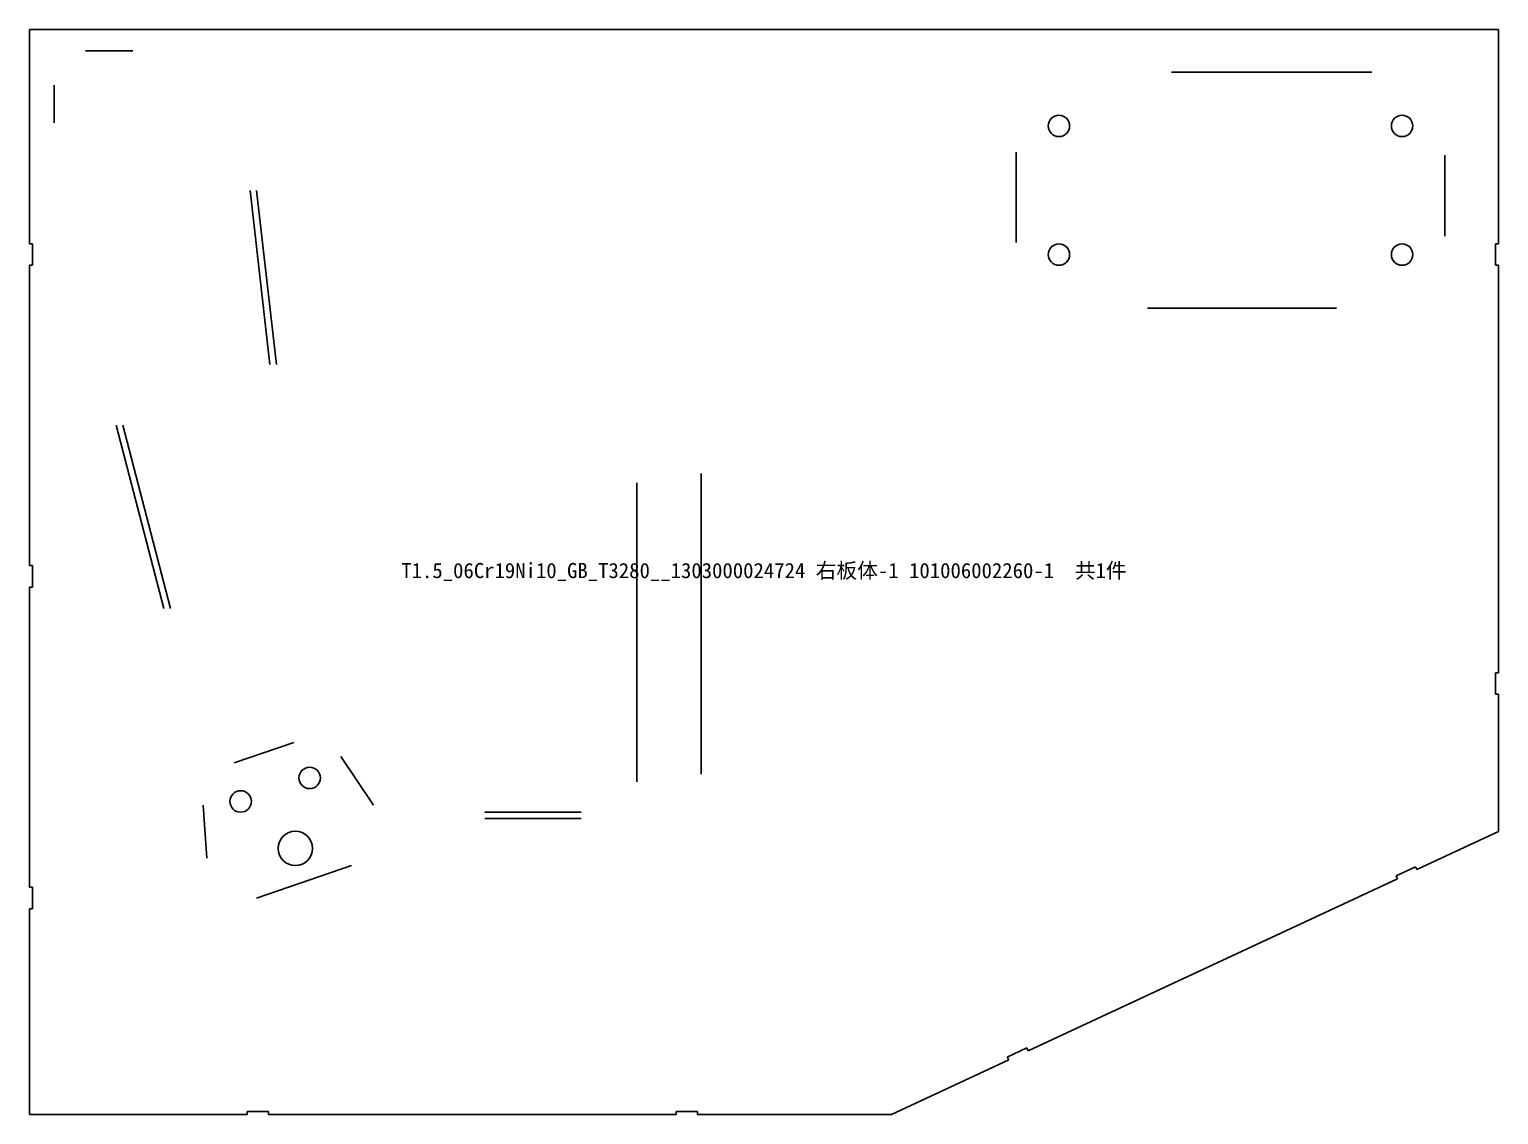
# Model space of a CAD drawing. Header units: millimetres. Extents: x -16 to 447564, y -223076 to 222851.
# Drawn here: x 1031 to 1716, y 1199 to 1705 of the extents above; entities that cross this region are included whole.
import ezdxf

# ---------------------------------------------------------------- set-up
doc = ezdxf.new("R2010")
doc.units = ezdxf.units.MM

# ---------------------------------------------------------------- blocks, each defined once
blk = doc.blocks.new('MERGE_0_250723凯迈2025WX-41-01号计划-下料图')
at = {"layer": '1', "color": 6, "linetype": 'CONTINUOUS'}
for p, q in [((-10245.58336, 1695.25376), (-10267.67919, 1695.25376)), ((-10245.58336, 1695.25376), (-10267.67919, 1695.25376)), ((-9667.90475, 1685.25376), (-9761.2671, 1685.25376)), ((-9667.90475, 1685.25376), (-9761.2671, 1685.25376)), ((-10282.28736, 1661.6942), (-10282.28736, 1679.19217)), ((-10282.28736, 1661.6942), (-10282.28736, 1679.19217)), ((-9833.78736, 1605.92655), (-9833.78736, 1647.97885)), ((-9833.78736, 1605.92655), (-9833.78736, 1647.97885)), ((-9633.78736, 1608.82603), (-9633.78736, 1646.53698)), ((-9633.78736, 1608.82603), (-9633.78736, 1646.53698)), ((-10181.65192, 1549.07604), (-10190.89215, 1630.17646)), ((-10181.65192, 1549.07604), (-10190.89215, 1630.17646)), ((-10187.87274, 1630.17646), (-10178.63251, 1549.07604)), ((-10187.87274, 1630.17646), (-10178.63251, 1549.07604)), ((-9684.38041, 1575.25376), (-9772.41171, 1575.25376)), ((-9684.38041, 1575.25376), (-9772.41171, 1575.25376)), ((-10231.07736, 1435.23689), (-10253.34216, 1520.71275)), ((-10231.07736, 1435.23689), (-10253.34216, 1520.71275)), ((-10227.97726, 1435.23689), (-10250.24205, 1520.71275)), ((-10227.97726, 1435.23689), (-10250.24205, 1520.71275)), ((-10010.58736, 1354.42272), (-10010.58736, 1493.86705)), ((-10010.58736, 1354.42272), (-10010.58736, 1493.86705)), ((-9980.58736, 1358.0447), (-9980.58736, 1498.25508)), ((-9980.58736, 1358.0447), (-9980.58736, 1498.25508)), ((-10170.549, 1372.75139), (-10198.34967, 1363.23309)), ((-10170.549, 1372.75139), (-10198.34967, 1363.23309)), ((-10133.38291, 1343.60519), (-10148.53836, 1366.15889)), ((-10133.38291, 1343.60519), (-10148.53836, 1366.15889)), ((-10211.11915, 1318.75968), (-10212.81295, 1343.60519)), ((-10211.11915, 1318.75968), (-10212.81295, 1343.60519)), ((-10036.47496, 1340.25376), (-10081.43528, 1340.25376)), ((-10036.47496, 1340.25376), (-10081.43528, 1340.25376)), ((-10036.47496, 1337.25376), (-10081.43528, 1337.25376)), ((-10036.47496, 1337.25376), (-10081.43528, 1337.25376)), ((-10143.64179, 1315.3736), (-10187.87274, 1300.22996)), ((-10143.64179, 1315.3736), (-10187.87274, 1300.22996))]:
    blk.add_line(p, q, dxfattribs=at)
at = {"layer": 'SLD-0', "linetype": 'CONTINUOUS'}
for p, q in [((-10293.78736, 1705.25376), (-9608.78736, 1705.25376)), ((-10293.78736, 1605.25376), (-10293.78736, 1705.25376)), ((-9608.78736, 1705.25376), (-9608.78736, 1605.25376)), ((-10293.78736, 1605.25376), (-10292.28736, 1605.25376)), ((-10292.28736, 1605.25376), (-10292.28736, 1595.25376)), ((-9610.28736, 1595.25376), (-9610.28736, 1605.25376)), ((-9610.28736, 1605.25376), (-9608.78736, 1605.25376)), ((-10292.28736, 1595.25376), (-10293.78736, 1595.25376)), ((-10293.78736, 1455.25376), (-10293.78736, 1595.25376)), ((-9608.78736, 1595.25376), (-9610.28736, 1595.25376)), ((-9608.78736, 1595.25376), (-9608.78736, 1405.25376)), ((-10293.78736, 1455.25376), (-10292.28736, 1455.25376)), ((-10292.28736, 1455.25376), (-10292.28736, 1445.25376)), ((-10292.28736, 1445.25376), (-10293.78736, 1445.25376)), ((-10293.78736, 1305.25376), (-10293.78736, 1445.25376)), ((-9610.28736, 1395.25376), (-9610.28736, 1405.25376)), ((-9610.28736, 1405.25376), (-9608.78736, 1405.25376)), ((-9608.78736, 1395.25376), (-9610.28736, 1395.25376)), ((-9608.78736, 1395.25376), (-9608.78736, 1331.25376)), ((-9608.78736, 1331.25376), (-9646.8813, 1313.49184)), ((-9655.94452, 1309.26597), (-9828.14573, 1228.97434)), ((-9656.5784, 1310.62545), (-9647.51518, 1314.85133)), ((-9655.94452, 1309.26597), (-9656.5784, 1310.62545)), ((-9647.51518, 1314.85133), (-9646.8813, 1313.49184)), ((-10293.78736, 1305.25376), (-10292.28736, 1305.25376)), ((-10292.28736, 1305.25376), (-10292.28736, 1295.25376)), ((-10292.28736, 1295.25376), (-10293.78736, 1295.25376)), ((-10293.78736, 1199.25376), (-10293.78736, 1295.25376)), ((-9837.84283, 1226.10795), (-9828.77961, 1230.33383)), ((-9828.77961, 1230.33383), (-9828.14573, 1228.97434)), ((-9837.20895, 1224.74847), (-9891.88736, 1199.25376)), ((-9837.20895, 1224.74847), (-9837.84283, 1226.10795)), ((-10192.28736, 1199.25376), (-10293.78736, 1199.25376)), ((-10192.28736, 1199.25376), (-10192.28736, 1200.75376)), ((-10192.28736, 1200.75376), (-10182.28736, 1200.75376)), ((-10182.28736, 1200.75376), (-10182.28736, 1199.25376)), ((-9992.28736, 1199.25376), (-10182.28736, 1199.25376)), ((-9992.28736, 1199.25376), (-9992.28736, 1200.75376)), ((-9992.28736, 1200.75376), (-9982.28736, 1200.75376)), ((-9982.28736, 1200.75376), (-9982.28736, 1199.25376)), ((-9891.88736, 1199.25376), (-9982.28736, 1199.25376))]:
    blk.add_line(p, q, dxfattribs=at)
for centre, radius in [((-9813.78736, 1660.25376), 5), ((-9653.78736, 1660.25376), 5), ((-9813.78736, 1600.25376), 5), ((-9653.78736, 1600.25376), 5), ((-10163.08736, 1356.25376), 5), ((-10195.28736, 1345.25376), 5), ((-10169.78736, 1323.35376), 8)]:
    blk.add_circle(centre, radius, dxfattribs=at)
at = {"layer": 'S1', "color": 3, "insert": (-9951.28736, 1452.25376), "char_height": 7.1, "attachment_point": 5}
blk.add_mtext('T1.5_06Cr19Ni10_GB_T3280__1303000024724 {\\fSimSun|b0|i0|c134|p2;右板体}-1 101006002260-1  {\\fSimSun|b0|i0|c134|p2;共}1{\\fSimSun|b0|i0|c134|p2;件}', dxfattribs=at)

msp = doc.modelspace()

# ---------------------------------------------------------------- block references
msp.add_blockref('MERGE_0_250723凯迈2025WX-41-01号计划-下料图', (11324.57, 0))

doc.saveas('drawing.dxf')
